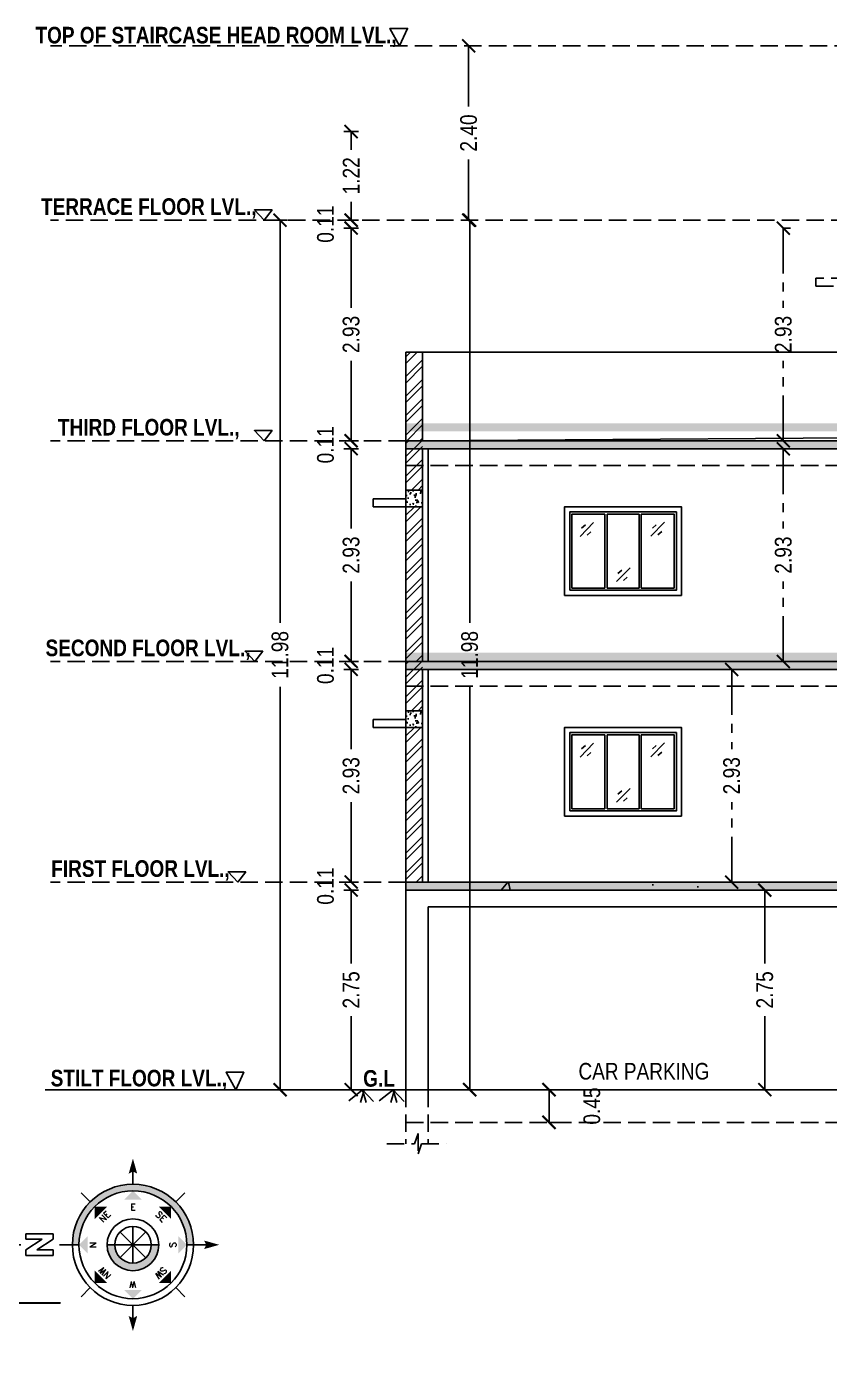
# Model space of a CAD drawing. Header units: metres. Extents: x 144 to 1259, y -1474 to -210.
# Drawn here: x 1160.82 to 1171.88, y -1155.52 to -1137.24 of the extents above; entities that cross this region are included whole.
import ezdxf
from ezdxf.enums import TextEntityAlignment as Align

# ---------------------------------------------------------------- set-up
doc = ezdxf.new("R2010")
doc.units = ezdxf.units.M
for name, pattern in [('ACAD_ISO02W100', [15, 12, -3]), ('DOT2', [0.125, 0, -0.125]), ('PHANTOM2', [1.25, 0.625, -0.125, 0.125, -0.125, 0.125, -0.125])]:
    doc.linetypes.add(name, pattern=pattern)
for name, color, linetype in [('BLK_1_FLR_1_BATH_HT', 205, 'Continuous'), ('BLK_1_FLR_2_BATH_HT', 205, 'Continuous'), ('BLK_1_FLR_3_BATH_HT', 205, 'Continuous'), ('BLK_1_HT_OF_BLDG', 5, 'Continuous'), ('BLK_1_PLINTH_HEIGHT', 7, 'Continuous'), ('ELECTRICAL_ROOM', 117, 'Continuous')]:
    doc.layers.add(name, color=color, linetype=linetype)
doc.layers.add('BLK_1_MUMTY_HT1', color=83, linetype='Continuous', lineweight=0)
doc.layers.add('NORTH_DIRECTION', color=7, linetype='Continuous', lineweight=0)
doc.styles.add('ATT', font='swissck.ttf', dxfattribs={"height": 12})
doc.styles.add('cmda', font='swisscb.ttf', dxfattribs={"height": 8})
doc.styles.add('ROMANS', font='romans.shx')
doc.styles.add('STYLE1', font='swissck.ttf', dxfattribs={"height": 0.23})
doc.dimstyles.get("Standard").update_dxf_attribs({"dimtxt": 0.23, "dimasz": 0.18, "dimexe": 0.1, "dimexo": 0, "dimgap": 0.09, "dimtad": 0, "dimzin": 0, "dimdsep": 46, "dimtxsty": 'STYLE1', "dimblk": 'ARCHTICK', "dimcen": 0.09, "dimadec": 0, "dimazin": 0, "dimtfac": 1, "dimtofl": 0, "dimtmove": 2, "dimatfit": 3, "dimfxl": 0, "dimtolj": 1, "dimtzin": 0, "dimarcsym": 0})
pattern_1 = [(50, (-125.04422, -64.8878), (0.182184669, -0.015939086), [0.01905, -0.20955]), (355, (-125.04422, -64.8878), (-0.035243421, 0.191056845), [0.01524, -0.167640584]), (100.451445, (-125.02904, -64.88913), (0.146941247, 0.175117752), [0.016190009, -0.178090245]), (46.1842, (-125.04422, -64.837), (0.27107904, -0.042042328), [0.028575, -0.314325]), (96.635558, (-125.02163, -64.8405), (0.237404134, 0.247426125), [0.024285023, -0.26713561]), (351.184151, (-125.04422, -64.837), (0.237404134, 0.247426125), [0.022859967, -0.25145973]), (21, (-125.01882, -64.8497), (0.151614391, -0.102265198), [0.01905, -0.20955]), (326, (-125.01882, -64.8497), (0.061802028, 0.184187966), [0.01524, -0.16764]), (71.451445, (-125.00618, -64.85823), (0.21341642, 0.081922769), [0.016190009, -0.178089938]), (37.5, (-125.04422, -64.887805), (0.0030886033, 0.0845550389), [0, -0.165608, 0, -0.17018, 0, -0.168275]), (7.5, (-125.04422, -64.887805), (0.0668196625, 0.100180575), [0, -0.097028, 0, -0.161798, 0, -0.064135]), (327.5, (-125.10086, -64.887805), (0.1355905952, -0.005728744), [0, -0.0635, 0, -0.19812, 0, -0.26289]), (317.5, (-125.12626, -64.8878), (0.148129181, 0.025426491), [0, -0.08255, 0, -0.131572, 0, -0.18669])]

# ---------------------------------------------------------------- blocks, each defined once
blk = doc.blocks.new('Anno_North_J_Metric')
at = {"linetype": 'ByBlock', "lineweight": -2}
h = blk.add_hatch(color=0, dxfattribs=at)
h.paths.add_polyline_path([(-4.17, 0), (-4.68, 0, 1), (4.68, 0), (4.17, 0, -1)])
h.paths.add_polyline_path([(1.41, 0), (2, 0, 1), (-2, 0), (-1.41, 0, -1)])
at = {"color": 0, "linetype": 'ByBlock', "lineweight": -2}
for p, q in [((0, 4.68), (0, 5.67)), ((-3.31, 3.31), (-4.01, 4.01)), ((3.31, 3.31), (4.01, 4.01)), ((0, 1.41), (0, -1.41)), ((0, -1.41), (0, 1.41)), ((-4.68, 0), (-5.67, 0)), ((-4.68, 0), (-4.17, 0)), ((-1.41, 0), (-2, 0)), ((-1.41, 0), (1.41, 0)), ((1.41, 0), (-1.41, 0)), ((-1, 1), (1, -1)), ((-1, -1), (1, 1)), ((1, -1), (-1, 1)), ((1, 1), (-1, -1)), ((1.41, 0), (2, 0)), ((4.68, 0), (4.17, 0)), ((4.68, 0), (5.67, 0)), ((6.17, 0.4), (6.17, 0.82)), ((6.17, 0.82), (8.27, 0.82)), ((7.43, 0.4), (6.17, 0.4)), ((6.17, -0.44), (7.43, 0.4)), ((8.27, 0.4), (7.01, -0.44)), ((8.27, 0.82), (8.27, 0.4)), ((8.67, 0), (9.83, 0)), ((6.17, -0.86), (6.17, -0.44)), ((8.27, -0.86), (6.17, -0.86)), ((7.01, -0.44), (8.27, -0.44)), ((8.27, -0.44), (8.27, -0.86)), ((-3.31, -3.31), (-4.01, -4.01)), ((3.31, -3.31), (4.01, -4.01)), ((0, -4.68), (0, -5.67))]:
    blk.add_line(p, q, dxfattribs=at)
for radius in [4.68, 4.17, 2, 1.41]:
    blk.add_circle((0, 0), radius, dxfattribs=at)
for points in [[(-0.33, 5.5), (0, 5.67), (0, 6.67)], [(0, 6.67), (0.33, 5.5), (0, 5.67)], [(0, 4.17), (0.67, 3.5), (-0.67, 3.5)], [(-2.95, 2.95), (-2, 2.95), (-2.95, 2)], [(2.95, 2.95), (2.95, 2), (2, 2.95)], [(-6.67, 0), (-5.5, 0.33), (-5.67, 0)], [(-5.5, -0.33), (-5.67, 0), (-6.67, 0)], [(-4.17, 0), (-3.5, 0.67), (-3.5, -0.67)], [(4.17, 0), (3.5, -0.67), (3.5, 0.67)], [(12.5, 0), (10.17, 0.83), (9.83, 0)], [(9.83, 0), (10.17, -0.83), (12.5, 0)], [(-2.95, -2.95), (-2.95, -2), (-2, -2.95)], [(2.95, -2.95), (2, -2.95), (2.95, -2)], [(0, -4.17), (-0.67, -3.5), (0.67, -3.5)], [(0, -6.67), (-0.33, -5.5), (0, -5.67)], [(0.33, -5.5), (0, -5.67), (0, -6.67)]]:
    blk.add_solid(points, dxfattribs=at)
at = {"color": 0, "linetype": 'ByBlock', "lineweight": -2, "style": 'ROMANS'}
blk.add_text('W', height=0.5, dxfattribs=at).set_placement((0, 2.83), align=Align.CENTER)
for s, rotation, p in [('SW', 45, (-2, 2)), ('NW', 315, (2, 2)), ('S', 270, (-3.33, 0)), ('N', 270, (2.83, 0)), ('SE', 135, (-2, -2)), ('NE', 225, (2, -2)), ('E', 180, (0, -2.67))]:
    blk.add_text(s, height=0.5, rotation=rotation, dxfattribs=at).set_placement(p, align=Align.CENTER)
blk = doc.blocks.new('_ArchTick')
at = {"color": 0, "const_width": 0.15}
blk.add_lwpolyline([(-0.5, -0.5), (0.5, 0.5)], dxfattribs=at)
blk = doc.blocks.new('*D131')
at = {"color": 0, "lineweight": -2}
for p, q in [((1165.393, -1149.132), (1165.193, -1149.132)), ((1165.293, -1149.132), (1165.293, -1150.142)), ((1165.293, -1151.882), (1165.293, -1150.871)), ((1165.393, -1151.882), (1165.193, -1151.882))]:
    blk.add_line(p, q, dxfattribs=at)
at = {"layer": 'Defpoints', "color": 0}
for p in [(1165.293, -1149.132), (1166.769, -1149.132), (1166.769, -1151.882)]:
    blk.add_point(p, dxfattribs=at)
at = {"color": 0, "lineweight": -2, "xscale": 0.18, "yscale": 0.18, "zscale": 0.18}
for p, rotation in [((1165.293, -1149.132), 90), ((1165.293, -1151.882), 270)]:
    blk.add_blockref('_ArchTick', p, dxfattribs=dict(at, rotation=rotation))
at = {"color": 0, "insert": (1165.293, -1150.507), "char_height": 0.23, "attachment_point": 5, "rotation": 90, "style": 'STYLE1'}
blk.add_mtext('\\A1;2.75', dxfattribs=at)
blk = doc.blocks.new('*D132')
at = {"color": 0, "lineweight": -2}
for p, q in [((1165.293, -1149.022), (1165.293, -1148.842)), ((1165.393, -1149.022), (1165.193, -1149.022)), ((1165.393, -1149.132), (1165.193, -1149.132)), ((1165.293, -1149.132), (1165.293, -1149.312))]:
    blk.add_line(p, q, dxfattribs=at)
at = {"layer": 'Defpoints', "color": 0}
for p in [(1165.293, -1149.022), (1167.055, -1149.022), (1167.055, -1149.132)]:
    blk.add_point(p, dxfattribs=at)
at = {"color": 0, "lineweight": -2, "xscale": 0.18, "yscale": 0.18, "zscale": 0.18}
for p, rotation in [((1165.293, -1149.022), 270), ((1165.293, -1149.132), 90)]:
    blk.add_blockref('_ArchTick', p, dxfattribs=dict(at, rotation=rotation))
at = {"color": 0, "insert": (1164.94, -1149.077), "char_height": 0.23, "attachment_point": 5, "rotation": 90, "style": 'STYLE1'}
blk.add_mtext('\\A1;0.11', dxfattribs=at)
blk = doc.blocks.new('*D133')
at = {"color": 0, "lineweight": -2}
for p, q in [((1165.393, -1146.092), (1165.193, -1146.092)), ((1165.293, -1146.092), (1165.293, -1147.191)), ((1165.293, -1149.022), (1165.293, -1147.922)), ((1165.393, -1149.022), (1165.193, -1149.022))]:
    blk.add_line(p, q, dxfattribs=at)
at = {"layer": 'Defpoints', "color": 0}
for p in [(1165.293, -1146.092), (1167.055, -1146.092), (1167.055, -1149.022)]:
    blk.add_point(p, dxfattribs=at)
at = {"color": 0, "lineweight": -2, "xscale": 0.18, "yscale": 0.18, "zscale": 0.18}
for p, rotation in [((1165.293, -1146.092), 90), ((1165.293, -1149.022), 270)]:
    blk.add_blockref('_ArchTick', p, dxfattribs=dict(at, rotation=rotation))
at = {"color": 0, "insert": (1165.293, -1147.557), "char_height": 0.23, "attachment_point": 5, "rotation": 90, "style": 'STYLE1'}
blk.add_mtext('\\A1;2.93', dxfattribs=at)
blk = doc.blocks.new('*D134')
at = {"color": 0, "lineweight": -2}
for p, q in [((1165.293, -1145.982), (1165.293, -1145.802)), ((1165.393, -1145.982), (1165.193, -1145.982)), ((1165.393, -1146.092), (1165.193, -1146.092)), ((1165.293, -1146.092), (1165.293, -1146.272))]:
    blk.add_line(p, q, dxfattribs=at)
at = {"layer": 'Defpoints', "color": 0}
for p in [(1165.293, -1145.982), (1167.055, -1145.982), (1167.055, -1146.092)]:
    blk.add_point(p, dxfattribs=at)
at = {"color": 0, "lineweight": -2, "xscale": 0.18, "yscale": 0.18, "zscale": 0.18}
for p, rotation in [((1165.293, -1145.982), 270), ((1165.293, -1146.092), 90)]:
    blk.add_blockref('_ArchTick', p, dxfattribs=dict(at, rotation=rotation))
at = {"color": 0, "insert": (1164.94, -1146.037), "char_height": 0.23, "attachment_point": 5, "rotation": 90, "style": 'STYLE1'}
blk.add_mtext('\\A1;0.11', dxfattribs=at)
blk = doc.blocks.new('*D135')
at = {"color": 0, "lineweight": -2}
for p, q in [((1165.393, -1143.052), (1165.193, -1143.052)), ((1165.293, -1143.052), (1165.293, -1144.151)), ((1165.293, -1145.982), (1165.293, -1144.882)), ((1165.393, -1145.982), (1165.193, -1145.982))]:
    blk.add_line(p, q, dxfattribs=at)
at = {"layer": 'Defpoints', "color": 0}
for p in [(1165.293, -1143.052), (1167.055, -1143.052), (1167.055, -1145.982)]:
    blk.add_point(p, dxfattribs=at)
at = {"color": 0, "lineweight": -2, "xscale": 0.18, "yscale": 0.18, "zscale": 0.18}
for p, rotation in [((1165.293, -1143.052), 90), ((1165.293, -1145.982), 270)]:
    blk.add_blockref('_ArchTick', p, dxfattribs=dict(at, rotation=rotation))
at = {"color": 0, "insert": (1165.293, -1144.517), "char_height": 0.23, "attachment_point": 5, "rotation": 90, "style": 'STYLE1'}
blk.add_mtext('\\A1;2.93', dxfattribs=at)
blk = doc.blocks.new('*D136')
at = {"color": 0, "lineweight": -2}
for p, q in [((1165.293, -1142.942), (1165.293, -1142.762)), ((1165.393, -1142.942), (1165.193, -1142.942)), ((1165.393, -1143.052), (1165.193, -1143.052)), ((1165.293, -1143.052), (1165.293, -1143.232))]:
    blk.add_line(p, q, dxfattribs=at)
at = {"layer": 'Defpoints', "color": 0}
for p in [(1165.293, -1142.942), (1167.055, -1142.942), (1167.055, -1143.052)]:
    blk.add_point(p, dxfattribs=at)
at = {"color": 0, "lineweight": -2, "xscale": 0.18, "yscale": 0.18, "zscale": 0.18}
for p, rotation in [((1165.293, -1142.942), 270), ((1165.293, -1143.052), 90)]:
    blk.add_blockref('_ArchTick', p, dxfattribs=dict(at, rotation=rotation))
at = {"color": 0, "insert": (1164.94, -1142.997), "char_height": 0.23, "attachment_point": 5, "rotation": 90, "style": 'STYLE1'}
blk.add_mtext('\\A1;0.11', dxfattribs=at)
blk = doc.blocks.new('*D137')
at = {"color": 0, "lineweight": -2}
for p, q in [((1165.393, -1138.682), (1165.193, -1138.682)), ((1165.293, -1138.682), (1165.293, -1138.932)), ((1165.293, -1139.902), (1165.293, -1139.651)), ((1165.393, -1139.902), (1165.193, -1139.902))]:
    blk.add_line(p, q, dxfattribs=at)
at = {"layer": 'Defpoints', "color": 0}
for p in [(1165.293, -1138.682), (1167.055, -1138.682), (1167.055, -1139.902)]:
    blk.add_point(p, dxfattribs=at)
at = {"color": 0, "lineweight": -2, "xscale": 0.18, "yscale": 0.18, "zscale": 0.18}
for p, rotation in [((1165.293, -1138.682), 90), ((1165.293, -1139.902), 270)]:
    blk.add_blockref('_ArchTick', p, dxfattribs=dict(at, rotation=rotation))
at = {"color": 0, "insert": (1165.293, -1139.292), "char_height": 0.23, "attachment_point": 5, "rotation": 90, "style": 'STYLE1'}
blk.add_mtext('\\A1;1.22', dxfattribs=at)
blk = doc.blocks.new('*D138')
at = {"color": 0, "lineweight": -2}
for p, q in [((1164.414, -1139.902), (1164.214, -1139.902)), ((1164.314, -1139.902), (1164.314, -1145.449)), ((1164.314, -1151.882), (1164.314, -1146.334)), ((1164.414, -1151.882), (1164.214, -1151.882))]:
    blk.add_line(p, q, dxfattribs=at)
at = {"layer": 'Defpoints', "color": 0}
for p in [(1167.055, -1139.902), (1164.314, -1151.882), (1167.055, -1151.882)]:
    blk.add_point(p, dxfattribs=at)
at = {"color": 0, "lineweight": -2, "xscale": 0.18, "yscale": 0.18, "zscale": 0.18}
for p, rotation in [((1164.314, -1139.902), 90), ((1164.314, -1151.882), 270)]:
    blk.add_blockref('_ArchTick', p, dxfattribs=dict(at, rotation=rotation))
at = {"color": 0, "insert": (1164.314, -1145.892), "char_height": 0.23, "attachment_point": 5, "rotation": 90, "style": 'STYLE1'}
blk.add_mtext('\\A1;11.98', dxfattribs=at)
blk = doc.blocks.new('*D259')
at = {"layer": 'BLK_1_HT_OF_BLDG', "color": 0, "lineweight": -2}
for p, q in [((1167.025, -1139.902), (1166.825, -1139.902)), ((1166.925, -1139.902), (1166.925, -1145.449)), ((1166.925, -1151.882), (1166.925, -1146.334)), ((1167.025, -1151.882), (1166.825, -1151.882))]:
    blk.add_line(p, q, dxfattribs=at)
at = {"layer": 'Defpoints', "color": 0}
for p in [(1166.925, -1139.902), (1167.055, -1139.902), (1167.055, -1151.882)]:
    blk.add_point(p, dxfattribs=at)
at = {"layer": 'BLK_1_HT_OF_BLDG', "color": 0, "lineweight": -2, "xscale": 0.18, "yscale": 0.18, "zscale": 0.18}
for p, rotation in [((1166.925, -1139.902), 90), ((1166.925, -1151.882), 270)]:
    blk.add_blockref('_ArchTick', p, dxfattribs=dict(at, rotation=rotation))
at = {"layer": 'BLK_1_HT_OF_BLDG', "color": 0, "insert": (1166.925, -1145.892), "char_height": 0.23, "attachment_point": 5, "rotation": 90, "style": 'STYLE1'}
blk.add_mtext('\\A1;11.98', dxfattribs=at)
blk = doc.blocks.new('*D260')
at = {"layer": 'BLK_1_MUMTY_HT1', "color": 0, "lineweight": -2}
for p, q in [((1166.911, -1137.502), (1167.011, -1137.502)), ((1166.911, -1137.502), (1166.911, -1138.336)), ((1166.911, -1139.902), (1166.911, -1139.067)), ((1166.911, -1139.902), (1167.011, -1139.902))]:
    blk.add_line(p, q, dxfattribs=at)
at = {"layer": 'Defpoints', "color": 0}
for p in [(1166.911, -1137.502), (1166.911, -1137.502), (1166.911, -1139.902)]:
    blk.add_point(p, dxfattribs=at)
at = {"layer": 'BLK_1_MUMTY_HT1', "color": 0, "lineweight": -2, "xscale": 0.18, "yscale": 0.18, "zscale": 0.18}
for p, rotation in [((1166.911, -1137.502), 90), ((1166.911, -1139.902), 270)]:
    blk.add_blockref('_ArchTick', p, dxfattribs=dict(at, rotation=rotation))
at = {"layer": 'BLK_1_MUMTY_HT1', "color": 0, "insert": (1166.911, -1138.702), "char_height": 0.23, "attachment_point": 5, "rotation": 90, "style": 'STYLE1'}
blk.add_mtext('\\A1;2.40', dxfattribs=at)
blk = doc.blocks.new('*D262')
at = {"layer": 'Defpoints', "color": 0}
for p in [(1170.989, -1149.132), (1171.074, -1149.132), (1171.074, -1151.882)]:
    blk.add_point(p, dxfattribs=at)
at = {"layer": 'ELECTRICAL_ROOM', "color": 0, "lineweight": -2}
for p, q in [((1171.074, -1149.132), (1170.889, -1149.132)), ((1170.989, -1149.132), (1170.989, -1150.142)), ((1170.989, -1151.882), (1170.989, -1150.871)), ((1171.074, -1151.882), (1170.889, -1151.882))]:
    blk.add_line(p, q, dxfattribs=at)
at = {"layer": 'ELECTRICAL_ROOM', "color": 0, "lineweight": -2, "xscale": 0.18, "yscale": 0.18, "zscale": 0.18}
for p, rotation in [((1170.989, -1149.132), 90), ((1170.989, -1151.882), 270)]:
    blk.add_blockref('_ArchTick', p, dxfattribs=dict(at, rotation=rotation))
at = {"layer": 'ELECTRICAL_ROOM', "color": 0, "insert": (1170.989, -1150.507), "char_height": 0.23, "attachment_point": 5, "rotation": 90, "style": 'STYLE1'}
blk.add_mtext('\\A1;2.75', dxfattribs=at)
blk = doc.blocks.new('*D263')
at = {"layer": 'BLK_1_FLR_1_BATH_HT', "color": 0, "linetype": 'DOT2', "lineweight": -2}
for p, q in [((1170.533, -1146.092), (1170.433, -1146.092)), ((1170.533, -1149.022), (1170.433, -1149.022))]:
    blk.add_line(p, q, dxfattribs=at)
at = {"layer": 'BLK_1_FLR_1_BATH_HT', "color": 0, "linetype": 'PHANTOM2', "lineweight": -2}
for p, q in [((1170.533, -1146.092), (1170.533, -1147.191)), ((1170.533, -1149.022), (1170.533, -1147.922))]:
    blk.add_line(p, q, dxfattribs=at)
at = {"layer": 'Defpoints', "color": 0}
for p in [(1170.533, -1146.092), (1170.558, -1146.092), (1170.558, -1149.022)]:
    blk.add_point(p, dxfattribs=at)
at = {"layer": 'BLK_1_FLR_1_BATH_HT', "color": 0, "lineweight": -2, "xscale": 0.18, "yscale": 0.18, "zscale": 0.18}
for p, rotation in [((1170.533, -1146.092), 90), ((1170.533, -1149.022), 270)]:
    blk.add_blockref('_ArchTick', p, dxfattribs=dict(at, rotation=rotation))
at = {"layer": 'BLK_1_FLR_1_BATH_HT', "color": 0, "insert": (1170.533, -1147.557), "char_height": 0.23, "attachment_point": 5, "rotation": 90, "style": 'STYLE1'}
blk.add_mtext('\\A1;2.93', dxfattribs=at)
blk = doc.blocks.new('*D264')
at = {"layer": 'BLK_1_FLR_2_BATH_HT', "color": 0, "linetype": 'DOT2', "lineweight": -2}
for p, q in [((1171.244, -1143.052), (1171.344, -1143.052)), ((1171.244, -1145.982), (1171.344, -1145.982))]:
    blk.add_line(p, q, dxfattribs=at)
at = {"layer": 'BLK_1_FLR_2_BATH_HT', "color": 0, "linetype": 'PHANTOM2', "lineweight": -2}
for p, q in [((1171.244, -1143.052), (1171.244, -1144.151)), ((1171.244, -1145.982), (1171.244, -1144.882))]:
    blk.add_line(p, q, dxfattribs=at)
at = {"layer": 'Defpoints', "color": 0}
for p in [(1171.175, -1143.052), (1171.244, -1143.052), (1171.175, -1145.982)]:
    blk.add_point(p, dxfattribs=at)
at = {"layer": 'BLK_1_FLR_2_BATH_HT', "color": 0, "lineweight": -2, "xscale": 0.18, "yscale": 0.18, "zscale": 0.18}
for p, rotation in [((1171.244, -1143.052), 90), ((1171.244, -1145.982), 270)]:
    blk.add_blockref('_ArchTick', p, dxfattribs=dict(at, rotation=rotation))
at = {"layer": 'BLK_1_FLR_2_BATH_HT', "color": 0, "insert": (1171.244, -1144.517), "char_height": 0.23, "attachment_point": 5, "rotation": 90, "style": 'STYLE1'}
blk.add_mtext('\\A1;2.93', dxfattribs=at)
blk = doc.blocks.new('*D267')
at = {"layer": 'BLK_1_PLINTH_HEIGHT', "color": 0, "linetype": 'DOT2', "lineweight": -2}
for p, q in [((1168.018, -1151.882), (1168.118, -1151.882)), ((1168.018, -1152.332), (1168.118, -1152.332))]:
    blk.add_line(p, q, dxfattribs=at)
at = {"layer": 'BLK_1_PLINTH_HEIGHT', "color": 0, "linetype": 'PHANTOM2', "lineweight": -2}
blk.add_line((1168.018, -1152.332), (1168.018, -1151.882), dxfattribs=at)
at = {"layer": 'Defpoints', "color": 0}
for p in [(1167.974, -1151.882), (1168.018, -1151.882), (1167.974, -1152.332)]:
    blk.add_point(p, dxfattribs=at)
at = {"layer": 'BLK_1_PLINTH_HEIGHT', "color": 0, "lineweight": -2, "xscale": 0.18, "yscale": 0.18, "zscale": 0.18}
for p, rotation in [((1168.018, -1151.882), 90), ((1168.018, -1152.332), 270)]:
    blk.add_blockref('_ArchTick', p, dxfattribs=dict(at, rotation=rotation))
at = {"layer": 'BLK_1_PLINTH_HEIGHT', "color": 0, "insert": (1168.608, -1152.107), "char_height": 0.23, "attachment_point": 5, "rotation": 90, "style": 'STYLE1'}
blk.add_mtext('\\A1;0.45', dxfattribs=at)
blk = doc.blocks.new('*D289')
at = {"color": 0, "lineweight": -2}
for p, q in [((1165.393, -1140.012), (1165.193, -1140.012)), ((1165.293, -1140.012), (1165.293, -1141.111)), ((1165.293, -1142.942), (1165.293, -1141.842)), ((1165.393, -1142.942), (1165.193, -1142.942))]:
    blk.add_line(p, q, dxfattribs=at)
at = {"layer": 'Defpoints', "color": 0}
for p in [(1165.293, -1140.012), (1167.055, -1140.012), (1167.055, -1142.942)]:
    blk.add_point(p, dxfattribs=at)
at = {"color": 0, "lineweight": -2, "xscale": 0.18, "yscale": 0.18, "zscale": 0.18}
for p, rotation in [((1165.293, -1140.012), 90), ((1165.293, -1142.942), 270)]:
    blk.add_blockref('_ArchTick', p, dxfattribs=dict(at, rotation=rotation))
at = {"color": 0, "insert": (1165.293, -1141.477), "char_height": 0.23, "attachment_point": 5, "rotation": 90, "style": 'STYLE1'}
blk.add_mtext('\\A1;2.93', dxfattribs=at)
blk = doc.blocks.new('*D290')
at = {"color": 0, "lineweight": -2}
for p, q in [((1165.293, -1139.902), (1165.293, -1139.722)), ((1165.393, -1139.902), (1165.193, -1139.902)), ((1165.393, -1140.012), (1165.193, -1140.012)), ((1165.293, -1140.012), (1165.293, -1140.192))]:
    blk.add_line(p, q, dxfattribs=at)
at = {"layer": 'Defpoints', "color": 0}
for p in [(1165.293, -1139.902), (1167.055, -1139.902), (1167.055, -1140.012)]:
    blk.add_point(p, dxfattribs=at)
at = {"color": 0, "lineweight": -2, "xscale": 0.18, "yscale": 0.18, "zscale": 0.18}
for p, rotation in [((1165.293, -1139.902), 270), ((1165.293, -1140.012), 90)]:
    blk.add_blockref('_ArchTick', p, dxfattribs=dict(at, rotation=rotation))
at = {"color": 0, "insert": (1164.94, -1139.957), "char_height": 0.23, "attachment_point": 5, "rotation": 90, "style": 'STYLE1'}
blk.add_mtext('\\A1;0.11', dxfattribs=at)
blk = doc.blocks.new('*D291')
at = {"layer": 'BLK_1_FLR_3_BATH_HT', "color": 0, "linetype": 'DOT2', "lineweight": -2}
for p, q in [((1171.244, -1140.012), (1171.344, -1140.012)), ((1171.244, -1142.942), (1171.344, -1142.942))]:
    blk.add_line(p, q, dxfattribs=at)
at = {"layer": 'BLK_1_FLR_3_BATH_HT', "color": 0, "linetype": 'PHANTOM2', "lineweight": -2}
for p, q in [((1171.244, -1140.012), (1171.244, -1141.111)), ((1171.244, -1142.942), (1171.244, -1141.842))]:
    blk.add_line(p, q, dxfattribs=at)
at = {"layer": 'Defpoints', "color": 0}
for p in [(1171.175, -1140.012), (1171.244, -1140.012), (1171.175, -1142.942)]:
    blk.add_point(p, dxfattribs=at)
at = {"layer": 'BLK_1_FLR_3_BATH_HT', "color": 0, "lineweight": -2, "xscale": 0.18, "yscale": 0.18, "zscale": 0.18}
for p, rotation in [((1171.244, -1140.012), 90), ((1171.244, -1142.942), 270)]:
    blk.add_blockref('_ArchTick', p, dxfattribs=dict(at, rotation=rotation))
at = {"layer": 'BLK_1_FLR_3_BATH_HT', "color": 0, "insert": (1171.244, -1141.477), "char_height": 0.23, "attachment_point": 5, "rotation": 90, "style": 'STYLE1'}
blk.add_mtext('\\A1;2.93', dxfattribs=at)

msp = doc.modelspace()

# ---------------------------------------------------------------- hatches: boundary and pattern name
h = msp.add_hatch()
h.set_pattern_fill('ANSI32', color=256, scale=0.02, style=0)
h.set_pattern_definition([(45, (-178.73024, -65.1278), (-0.134703842, 0.134703842), []), (45, (-178.64044, -65.1278), (-0.134703842, 0.134703842), [])])
h.paths.add_polyline_path([(1166.277, -1141.722), (1166.047, -1141.722), (1166.047, -1142.942), (1166.277, -1142.942)])
h = msp.add_hatch()
h.set_pattern_fill('AR-CONC', color=256, scale=0.001, style=0)
h.set_pattern_definition([(50, (-125.04422, -61.7278), (0.182184669, -0.015939086), [0.01905, -0.20955]), (355, (-125.04422, -61.7278), (-0.035243421, 0.191056845), [0.01524, -0.167640584]), (100.451445, (-125.02904, -61.72913), (0.146941247, 0.175117752), [0.016190009, -0.178090245]), (46.1842, (-125.04422, -61.677), (0.27107904, -0.042042328), [0.028575, -0.314325]), (96.635558, (-125.02163, -61.6805), (0.237404134, 0.247426125), [0.024285023, -0.26713561]), (351.184151, (-125.04422, -61.677), (0.237404134, 0.247426125), [0.022859967, -0.25145973]), (21, (-125.01882, -61.6897), (0.151614391, -0.102265198), [0.01905, -0.20955]), (326, (-125.01882, -61.6897), (0.061802028, 0.184187966), [0.01524, -0.16764]), (71.451445, (-125.00618, -61.69823), (0.21341642, 0.081922769), [0.016190009, -0.178089938]), (37.5, (-125.04422, -61.727805), (0.0030886033, 0.0845550389), [0, -0.165608, 0, -0.17018, 0, -0.168275]), (7.5, (-125.04422, -61.727805), (0.0668196625, 0.100180575), [0, -0.097028, 0, -0.161798, 0, -0.064135]), (327.5, (-125.10086, -61.727805), (0.1355905952, -0.005728744), [0, -0.0635, 0, -0.19812, 0, -0.26289]), (317.5, (-125.12626, -61.7278), (0.148129181, 0.025426491), [0, -0.08255, 0, -0.131572, 0, -0.18669])])
h.paths.add_polyline_path([(1185.863, -1142.702), (1166.047, -1142.702), (1166.047, -1142.812), (1185.863, -1142.812)])
h = msp.add_hatch()
h.set_pattern_fill('ANSI32', color=256, scale=0.02, style=0)
h.set_pattern_definition([(45, (-125.04422, -61.8478), (-0.134703842, 0.134703842), []), (45, (-124.95442, -61.8478), (-0.134703842, 0.134703842), [])])
h.paths.add_polyline_path([(1166.277, -1143.852), (1166.047, -1143.852), (1166.047, -1145.982), (1166.277, -1145.982)])
h.paths.add_polyline_path([(1166.277, -1143.162), (1166.047, -1143.162), (1166.047, -1143.622), (1166.277, -1143.622)])
h.paths.add_polyline_path([(1166.277, -1142.932), (1166.047, -1142.932), (1166.047, -1143.162), (1166.277, -1143.162)])
h = msp.add_hatch()
h.set_pattern_fill('AR-CONC', color=256, scale=0.003, style=0)
h.set_pattern_definition([(50, (0, 0), (0.54655401, -0.04781726), [0.05715, -0.62865]), (355, (0, 0), (-0.10572848, 0.57316993), [0.04572, -0.50292]), (100.451, (0.04555, -0.004), (0.4408275, 0.52535006), [0.04857, -0.53427]), (46.1842, (0, 0.1524), (0.81323712, -0.12612698), [0.085725, -0.942975]), (96.6356, (0.0678, 0.1419), (0.7122127, 0.74227667), [0.072855, -0.801405]), (351.184, (0, 0.1524), (0.7122138, 0.74227535), [0.06858, -0.75438]), (21, (0.0762, 0.1143), (0.45484464, -0.30679656), [0.05715, -0.62865]), (326, (0.0762, 0.1143), (0.18540609, 0.5525639), [0.04572, -0.50292]), (71.4514, (0.1141, 0.08873), (0.64024947, 0.24576857), [0.04857, -0.53427]), (37.5, (0, 0), (0.00926581, 0.253665117), [0, -0.496824, 0, -0.51054, 0, -0.504825]), (7.5, (0, 0), (0.200458988, 0.300541724), [0, -0.291084, 0, -0.485394, 0, -0.192405]), (327.5, (-0.16993, 0), (0.406771786, -0.017186232), [0, -0.1905, 0, -0.59436, 0, -0.78867]), (317.5, (-0.24613, 0), (0.444387544, 0.07627947), [0, -0.24765, 0, -0.394716, 0, -0.56007])])
h.paths.add_polyline_path([(1166.047, -1142.942), (1166.047, -1143.052), (1185.863, -1143.052), (1185.863, -1142.942)])
h = msp.add_hatch()
h.set_pattern_fill('AR-CONC', color=256, scale=0.001, style=0)
h.set_pattern_definition([(50, (-125.04422, -61.8478), (0.182184669, -0.015939086), [0.01905, -0.20955]), (355, (-125.04422, -61.8478), (-0.035243421, 0.191056845), [0.01524, -0.167640584]), (100.451445, (-125.02904, -61.84913), (0.146941247, 0.175117752), [0.016190009, -0.178090245]), (46.1842, (-125.04422, -61.797), (0.27107904, -0.042042328), [0.028575, -0.314325]), (96.635558, (-125.02163, -61.8005), (0.237404134, 0.247426125), [0.024285023, -0.26713561]), (351.184151, (-125.04422, -61.797), (0.237404134, 0.247426125), [0.022859967, -0.25145973]), (21, (-125.01882, -61.8097), (0.151614391, -0.102265198), [0.01905, -0.20955]), (326, (-125.01882, -61.8097), (0.061802028, 0.184187966), [0.01524, -0.16764]), (71.451445, (-125.00618, -61.81823), (0.21341642, 0.081922769), [0.016190009, -0.178089938]), (37.5, (-125.04422, -61.847805), (0.0030886033, 0.0845550389), [0, -0.165608, 0, -0.17018, 0, -0.168275]), (7.5, (-125.04422, -61.847805), (0.0668196625, 0.100180575), [0, -0.097028, 0, -0.161798, 0, -0.064135]), (327.5, (-125.10086, -61.847805), (0.1355905952, -0.005728744), [0, -0.0635, 0, -0.19812, 0, -0.26289]), (317.5, (-125.12626, -61.8478), (0.148129181, 0.025426491), [0, -0.08255, 0, -0.131572, 0, -0.18669])])
h.paths.add_polyline_path([(1166.277, -1143.622), (1166.047, -1143.622), (1166.047, -1143.852), (1166.277, -1143.852)])
h = msp.add_hatch()
h.set_pattern_fill('AR-CONC', color=256, scale=0.001, style=0)
h.set_pattern_definition(pattern_1)
h.paths.add_polyline_path([(1185.863, -1145.862), (1166.047, -1145.862), (1166.047, -1145.972), (1185.863, -1145.972)])
h = msp.add_hatch()
h.set_pattern_fill('ANSI32', color=256, scale=0.02, style=0)
h.set_pattern_definition([(45, (-125.04422, -64.8878), (-0.134703842, 0.134703842), []), (45, (-124.95442, -64.8878), (-0.134703842, 0.134703842), [])])
h.paths.add_polyline_path([(1166.277, -1146.892), (1166.047, -1146.892), (1166.047, -1149.022), (1166.277, -1149.022)])
h.paths.add_polyline_path([(1166.277, -1146.202), (1166.047, -1146.202), (1166.047, -1146.662), (1166.277, -1146.662)])
h.paths.add_polyline_path([(1166.277, -1145.972), (1166.047, -1145.972), (1166.047, -1146.202), (1166.277, -1146.202)])
h = msp.add_hatch()
h.set_pattern_fill('AR-CONC', color=256, scale=0.003, style=0)
h.set_pattern_definition([(50, (0, -3.04), (0.54655401, -0.04781726), [0.05715, -0.62865]), (355, (0, -3.04), (-0.10572848, 0.57316993), [0.04572, -0.50292]), (100.451, (0.04555, -3.044), (0.4408275, 0.52535006), [0.04857, -0.53427]), (46.1842, (0, -2.8876), (0.81323712, -0.12612698), [0.085725, -0.942975]), (96.6356, (0.0678, -2.8981), (0.7122127, 0.74227667), [0.072855, -0.801405]), (351.184, (0, -2.8876), (0.7122138, 0.74227535), [0.06858, -0.75438]), (21, (0.0762, -2.9257), (0.45484464, -0.30679656), [0.05715, -0.62865]), (326, (0.0762, -2.9257), (0.18540609, 0.5525639), [0.04572, -0.50292]), (71.4514, (0.1141, -2.95127), (0.64024947, 0.24576857), [0.04857, -0.53427]), (37.5, (0, -3.04), (0.00926581, 0.253665117), [0, -0.496824, 0, -0.51054, 0, -0.504825]), (7.5, (0, -3.04), (0.200458988, 0.300541724), [0, -0.291084, 0, -0.485394, 0, -0.192405]), (327.5, (-0.16993, -3.04), (0.406771786, -0.017186232), [0, -0.1905, 0, -0.59436, 0, -0.78867]), (317.5, (-0.24613, -3.04), (0.444387544, 0.07627947), [0, -0.24765, 0, -0.394716, 0, -0.56007])])
h.paths.add_polyline_path([(1166.047, -1145.982), (1166.047, -1146.092), (1185.863, -1146.092), (1185.863, -1145.982)])
h = msp.add_hatch()
h.set_pattern_fill('AR-CONC', color=256, scale=0.001, style=0)
h.set_pattern_definition(pattern_1)
h.paths.add_polyline_path([(1166.277, -1146.662), (1166.047, -1146.662), (1166.047, -1146.892), (1166.277, -1146.892)])
h = msp.add_hatch()
h.set_pattern_fill('AR-CONC', color=256, scale=0.001, style=0)
h.set_pattern_definition(pattern_1)
h.paths.add_polyline_path([(1185.863, -1149.022), (1166.047, -1149.022), (1166.047, -1149.132), (1185.863, -1149.132)])
h = msp.add_hatch()
h.set_pattern_fill('AR-CONC', color=256, scale=0.01, style=0)
h.set_pattern_definition([(50, (0, 0), (1.8218467, -0.1593909), [0.1905, -2.0955]), (355, (0, 0), (-0.3524283, 1.9105664), [0.1524, -1.6764]), (100.451, (0.1518, -0.0133), (1.469425, 1.7511669), [0.1619, -1.7809]), (46.1842, (0, 0.508), (2.7107904, -0.4204233), [0.28575, -3.14325]), (96.6356, (0.226, 0.473), (2.3740423, 2.4742556), [0.24285, -2.67135]), (351.184, (0, 0.508), (2.374046, 2.474251), [0.2286, -2.5146]), (21, (0.254, 0.381), (1.5161488, -1.0226552), [0.1905, -2.0955]), (326, (0.254, 0.381), (0.6180203, 1.8418797), [0.1524, -1.6764]), (71.4514, (0.3803, 0.2958), (2.134165, 0.8192286), [0.1619, -1.7809]), (37.5, (0, 0), (0.03088603, 0.8455504), [0, -1.65608, 0, -1.7018, 0, -1.68275]), (7.5, (0, 0), (0.66819663, 1.00180575), [0, -0.97028, 0, -1.61798, 0, -0.64135]), (327.5, (-0.5664, 0), (1.35590595, -0.05728744), [0, -0.635, 0, -1.9812, 0, -2.6289]), (317.5, (-0.8204, 0), (1.4812918, 0.2542649), [0, -0.8255, 0, -1.31572, 0, -1.8669])])
h.paths.add_polyline_path([(1185.863, -1149.132), (1185.863, -1149.022), (1166.047, -1149.022), (1166.047, -1149.132)])
h = msp.add_hatch()
h.set_pattern_fill('AR-CONC', color=256, scale=0.003, style=0)
h.set_pattern_definition([(50, (0, -6.08), (0.54655401, -0.04781726), [0.05715, -0.62865]), (355, (0, -6.08), (-0.10572848, 0.57316993), [0.04572, -0.50292]), (100.451, (0.04555, -6.084), (0.4408275, 0.52535006), [0.04857, -0.53427]), (46.1842, (0, -5.9276), (0.81323712, -0.12612698), [0.085725, -0.942975]), (96.6356, (0.0678, -5.9381), (0.7122127, 0.74227667), [0.072855, -0.801405]), (351.184, (0, -5.9276), (0.7122138, 0.74227535), [0.06858, -0.75438]), (21, (0.0762, -5.9657), (0.45484464, -0.30679656), [0.05715, -0.62865]), (326, (0.0762, -5.9657), (0.18540609, 0.5525639), [0.04572, -0.50292]), (71.4514, (0.1141, -5.99127), (0.64024947, 0.24576857), [0.04857, -0.53427]), (37.5, (0, -6.08), (0.00926581, 0.253665117), [0, -0.496824, 0, -0.51054, 0, -0.504825]), (7.5, (0, -6.08), (0.200458988, 0.300541724), [0, -0.291084, 0, -0.485394, 0, -0.192405]), (327.5, (-0.16993, -6.08), (0.406771786, -0.017186232), [0, -0.1905, 0, -0.59436, 0, -0.78867]), (317.5, (-0.24613, -6.08), (0.444387544, 0.07627947), [0, -0.24765, 0, -0.394716, 0, -0.56007])])
h.paths.add_polyline_path([(1166.047, -1149.022), (1166.047, -1149.132), (1185.863, -1149.132), (1185.863, -1149.022)])

# ---------------------------------------------------------------- linework, layer by layer
at = {"linetype": 'ACAD_ISO02W100', "ltscale": 0.02}
for p, q in [((1178.99, -1137.502), (1161.153, -1137.502)), ((1172.143, -1139.902), (1161.153, -1139.902)), ((1166.047, -1142.942), (1161.153, -1142.942)), ((1166.047, -1143.282), (1185.863, -1143.282)), ((1166.047, -1145.982), (1161.153, -1145.982)), ((1166.047, -1146.322), (1185.863, -1146.322)), ((1166.047, -1149.022), (1161.153, -1149.022)), ((1166.047, -1151.882), (1166.047, -1152.626)), ((1166.352, -1151.882), (1166.352, -1152.626)), ((1166.047, -1152.332), (1185.863, -1152.332))]:
    msp.add_line(p, q, dxfattribs=at)
for p, q in [((1166.047, -1151.882), (1166.047, -1141.722)), ((1185.863, -1141.722), (1166.047, -1141.722)), ((1166.277, -1142.942), (1166.277, -1141.722)), ((1166.047, -1142.942), (1185.863, -1142.942)), ((1166.047, -1143.052), (1185.863, -1143.052)), ((1166.277, -1145.982), (1166.277, -1143.052)), ((1166.352, -1145.982), (1166.352, -1143.052)), ((1166.047, -1143.622), (1166.277, -1143.622)), ((1166.047, -1143.852), (1166.277, -1143.852)), ((1168.788, -1144.972), (1168.788, -1143.952)), ((1168.818, -1144.972), (1168.818, -1143.952)), ((1169.257, -1144.972), (1169.257, -1143.952)), ((1169.287, -1144.972), (1169.287, -1143.952)), ((1166.047, -1145.982), (1185.863, -1145.982)), ((1166.047, -1146.092), (1185.863, -1146.092)), ((1166.277, -1149.022), (1166.277, -1146.092)), ((1166.352, -1149.022), (1166.352, -1146.092)), ((1166.047, -1146.662), (1166.277, -1146.662)), ((1166.047, -1146.892), (1166.277, -1146.892)), ((1168.788, -1148.012), (1168.788, -1146.992)), ((1168.818, -1148.012), (1168.818, -1146.992)), ((1169.257, -1148.012), (1169.257, -1146.992)), ((1169.287, -1148.012), (1169.287, -1146.992)), ((1166.047, -1149.022), (1185.863, -1149.022)), ((1166.047, -1149.132), (1185.863, -1149.132)), ((1166.352, -1149.362), (1172.147, -1149.362)), ((1166.352, -1149.362), (1166.352, -1151.882)), ((1187.269, -1151.882), (1161.079, -1151.882))]:
    msp.add_line(p, q)
for points in [[(1165.961, -1137.502), (1165.826, -1137.261), (1166.07, -1137.261), (1165.961, -1137.502)], [(1164.095, -1139.902), (1163.96, -1139.761), (1164.204, -1139.761), (1164.095, -1139.902)], [(1164.095, -1142.942), (1163.96, -1142.801), (1164.204, -1142.801), (1164.095, -1142.942)], [(1166.277, -1142.942), (1176.759, -1142.869), (1185.633, -1142.942)], [(1168.788, -1143.952), (1168.333, -1143.952), (1168.333, -1144.972), (1168.788, -1144.972)], [(1169.257, -1143.952), (1168.818, -1143.952)], [(1169.287, -1144.972), (1169.741, -1144.972), (1169.741, -1143.952), (1169.287, -1143.952)], [(1168.445, -1144.259), (1168.632, -1144.068)], [(1168.465, -1144.147), (1168.518, -1144.102)], [(1168.541, -1144.241), (1168.595, -1144.195)], [(1169.421, -1144.256), (1169.608, -1144.065)], [(1169.441, -1144.145), (1169.495, -1144.099)], [(1169.518, -1144.238), (1169.571, -1144.193)], [(1168.946, -1144.883), (1169.133, -1144.692)], [(1168.966, -1144.772), (1169.02, -1144.726)], [(1169.042, -1144.865), (1169.096, -1144.82)], [(1168.818, -1144.972), (1169.257, -1144.972)], [(1163.967, -1145.982), (1163.833, -1145.841), (1164.076, -1145.841), (1163.967, -1145.982)], [(1168.788, -1146.992), (1168.333, -1146.992), (1168.333, -1148.012), (1168.788, -1148.012)], [(1168.445, -1147.299), (1168.632, -1147.108)], [(1169.257, -1146.992), (1168.818, -1146.992)], [(1169.287, -1148.012), (1169.741, -1148.012), (1169.741, -1146.992), (1169.287, -1146.992)], [(1169.421, -1147.296), (1169.608, -1147.105)], [(1168.465, -1147.187), (1168.518, -1147.142)], [(1168.541, -1147.281), (1168.595, -1147.235)], [(1169.441, -1147.185), (1169.495, -1147.139)], [(1169.518, -1147.278), (1169.571, -1147.233)], [(1168.946, -1147.923), (1169.133, -1147.732)], [(1168.966, -1147.812), (1169.02, -1147.766)], [(1168.818, -1148.012), (1169.257, -1148.012)], [(1169.042, -1147.905), (1169.096, -1147.86)], [(1163.733, -1149.022), (1163.599, -1148.881), (1163.842, -1148.881), (1163.733, -1149.022)], [(1163.705, -1151.882), (1163.571, -1151.642), (1163.814, -1151.642), (1163.705, -1151.882)], [(1165.451, -1151.882), (1165.259, -1152.036)], [(1165.471, -1151.882), (1165.421, -1152.057)], [(1165.451, -1151.882), (1165.603, -1152.046)], [(1165.451, -1151.882), (1165.502, -1152.057)], [(1165.872, -1151.882), (1165.679, -1152.036)], [(1165.892, -1151.882), (1165.841, -1152.057)], [(1165.872, -1151.882), (1165.922, -1152.057)], [(1165.872, -1151.882), (1166.023, -1152.046)]]:
    msp.add_lwpolyline(points)
msp.add_lwpolyline([(1171.693, -1140.812), (1172.143, -1140.812), (1172.143, -1140.702), (1171.693, -1140.702)], close=True, dxfattribs=at)
for points in [[(1165.597, -1143.852), (1166.047, -1143.852), (1166.047, -1143.742), (1165.597, -1143.742)], [(1168.233, -1145.072), (1169.841, -1145.072), (1169.841, -1143.852), (1168.233, -1143.852)], [(1168.303, -1145.002), (1169.771, -1145.002), (1169.771, -1143.922), (1168.303, -1143.922)], [(1165.597, -1146.892), (1166.047, -1146.892), (1166.047, -1146.782), (1165.597, -1146.782)], [(1168.233, -1148.112), (1169.841, -1148.112), (1169.841, -1146.892), (1168.233, -1146.892)], [(1168.303, -1148.042), (1169.771, -1148.042), (1169.771, -1146.962), (1168.303, -1146.962)]]:
    msp.add_lwpolyline(points, close=True)
msp.add_lwpolyline([(1165.784, -1152.626), (1166.164, -1152.626), (1166.214, -1152.486), (1166.214, -1152.766), (1166.26, -1152.626), (1166.602, -1152.626)], dxfattribs=at)
at = {"layer": 'NORTH_DIRECTION', "lineweight": 30}
msp.add_lwpolyline([(1161.285, -1154.823), (1161.285, -1154.823), (1158.873, -1154.823), (1159.732, -1155.516)], dxfattribs=at)

# ---------------------------------------------------------------- block references
at = {"xscale": 0.1782114242677559, "yscale": 0.1782114242677559, "zscale": 0.1782114242677559, "rotation": 179.9999999999993}
msp.add_blockref('Anno_North_J_Metric', (1162.288, -1154.019), dxfattribs=at)

# ---------------------------------------------------------------- texts
at = {"style": 'cmda'}
for s, p in [('TOP OF STAIRCASE HEAD ROOM LVL.,', (1163.433, -1137.239)), ('TERRACE FLOOR LVL.,', (1162.506, -1139.601)), ('THIRD FLOOR LVL.,', (1162.506, -1142.641)), ('SECOND FLOOR LVL.,', (1162.496, -1145.681)), ('FIRST FLOOR LVL.,', (1162.392, -1148.721)), ('STILT FLOOR LVL.,', (1162.37, -1151.608)), ('G.L', (1165.677, -1151.612))]:
    msp.add_text(s, height=0.2286, dxfattribs=at).set_placement(p, align=Align.TOP_CENTER)
at = {"style": 'ATT'}
msp.add_text('CAR PARKING', height=0.2286, dxfattribs=at).set_placement((1168.423, -1151.742))

# ---------------------------------------------------------------- dimensions: what is measured, and where the dimension line sits
for base, p1, p2, picture, middle in [((1165.293, -1138.682), (1167.055, -1139.902), (1167.055, -1138.682), '*D137', (1165.293, -1139.292)), ((1164.314, -1151.882), (1167.055, -1139.902), (1167.055, -1151.882), '*D138', (1164.314, -1145.892)), ((1165.293, -1139.902), (1167.055, -1140.012), (1167.055, -1139.902), '*D290', (1164.94, -1139.957)), ((1165.293, -1140.012), (1167.055, -1142.942), (1167.055, -1140.012), '*D289', (1165.293, -1141.477)), ((1165.293, -1142.942), (1167.055, -1143.052), (1167.055, -1142.942), '*D136', (1164.94, -1142.997)), ((1165.293, -1143.052), (1167.055, -1145.982), (1167.055, -1143.052), '*D135', (1165.293, -1144.517)), ((1165.293, -1145.982), (1167.055, -1146.092), (1167.055, -1145.982), '*D134', (1164.94, -1146.037)), ((1165.293, -1146.092), (1167.055, -1149.022), (1167.055, -1146.092), '*D133', (1165.293, -1147.557)), ((1165.293, -1149.022), (1167.055, -1149.132), (1167.055, -1149.022), '*D132', (1164.94, -1149.077)), ((1165.293, -1149.132), (1166.769, -1151.882), (1166.769, -1149.132), '*D131', (1165.293, -1150.507))]:
    dim = msp.add_linear_dim(base=base, p1=p1, p2=p2, angle=90, dimstyle='Standard')
    dim.commit()
    dim.dimension.update_dxf_attribs({"geometry": picture, "text_midpoint": middle})
at = {"layer": 'BLK_1_FLR_1_BATH_HT'}
dim = msp.add_linear_dim(base=(1170.533, -1146.092), p1=(1170.558, -1149.022), p2=(1170.558, -1146.092), angle=90, dimstyle='Standard', override={"dimfxl": 0, "dimarcsym": 2}, dxfattribs=at)
dim.commit()
dim.dimension.update_dxf_attribs({"geometry": '*D263', "text_midpoint": (1170.533, -1147.557)})
at = {"layer": 'BLK_1_FLR_2_BATH_HT'}
dim = msp.add_linear_dim(base=(1171.244, -1143.052), p1=(1171.175, -1145.982), p2=(1171.175, -1143.052), angle=90, dimstyle='Standard', override={"dimfxl": 0, "dimarcsym": 2}, dxfattribs=at)
dim.commit()
dim.dimension.update_dxf_attribs({"geometry": '*D264', "text_midpoint": (1171.244, -1144.517)})
at = {"layer": 'BLK_1_FLR_3_BATH_HT'}
dim = msp.add_linear_dim(base=(1171.244, -1140.012), p1=(1171.175, -1142.942), p2=(1171.175, -1140.012), angle=90, dimstyle='Standard', override={"dimfxl": 0, "dimarcsym": 2}, dxfattribs=at)
dim.commit()
dim.dimension.update_dxf_attribs({"geometry": '*D291', "text_midpoint": (1171.244, -1141.477)})
at = {"layer": 'BLK_1_HT_OF_BLDG'}
dim = msp.add_linear_dim(base=(1166.925, -1139.902), p1=(1167.055, -1151.882), p2=(1167.055, -1139.902), angle=90, dimstyle='Standard', dxfattribs=at)
dim.commit()
dim.dimension.update_dxf_attribs({"geometry": '*D259', "text_midpoint": (1166.925, -1145.892)})
at = {"layer": 'BLK_1_MUMTY_HT1'}
dim = msp.add_linear_dim(base=(1166.911, -1137.502), p1=(1166.911, -1139.902), p2=(1166.911, -1137.502), angle=90, dimstyle='Standard', dxfattribs=at)
dim.commit()
dim.dimension.update_dxf_attribs({"geometry": '*D260', "text_midpoint": (1166.911, -1138.702)})
at = {"layer": 'BLK_1_PLINTH_HEIGHT'}
dim = msp.add_linear_dim(base=(1168.018, -1151.882), p1=(1167.974, -1152.332), p2=(1167.974, -1151.882), angle=90, dimstyle='Standard', override={"dimfxl": 0, "dimarcsym": 2}, dxfattribs=at)
dim.commit()
dim.dimension.update_dxf_attribs({"geometry": '*D267', "text_midpoint": (1168.608, -1152.107)})
at = {"layer": 'ELECTRICAL_ROOM', "color": 20}
dim = msp.add_linear_dim(base=(1170.989, -1149.132), p1=(1171.074, -1151.882), p2=(1171.074, -1149.132), angle=90, dimstyle='Standard', dxfattribs=at)
dim.commit()
dim.dimension.update_dxf_attribs({"geometry": '*D262', "text_midpoint": (1170.989, -1150.507)})

doc.saveas('drawing.dxf')
